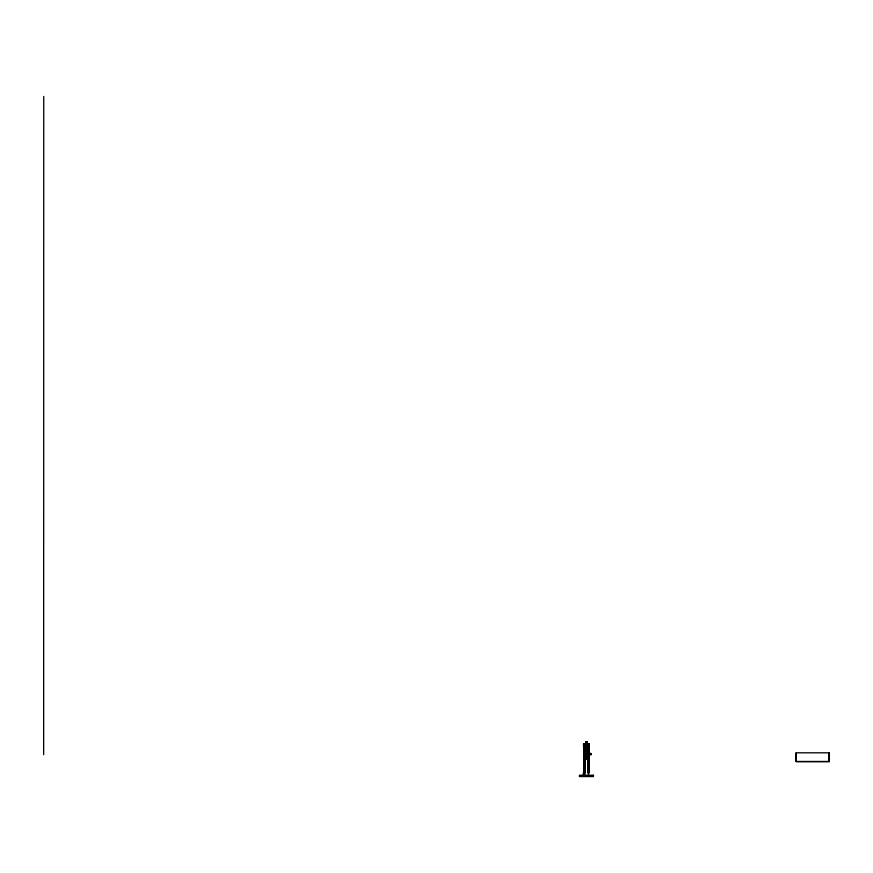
<?xml version="1.0" encoding="UTF-8"?>
<svg xmlns="http://www.w3.org/2000/svg" width="873" height="873" viewBox="0 0 873 873"><rect width="100%" height="100%" fill="white"/><g stroke="black" fill="none" stroke-linecap="round" stroke-linejoin="round"><path stroke-width="1.31" d="M585.903 744.123L585.958 741.635L586.045 754.698M829.35 761.518L829.35 752.81L796.1 752.81L796.1 761.605L829.35 761.605L829.35 752.81M585.783 752.177L585.859 746.611M586.438 752.264L583.786 752.177L585.783 750.431L585.859 746.644M585.903 744.189L585.958 741.723L586.918 741.723L586.962 744.189M584.386 745.597L584.441 745.4M586.831 754.479L586.569 756.182M585.958 743.381L583.524 743.818L583.524 746.862L585.958 746.862M586.918 754.785L591.272 753.999L586.918 753.999M588.478 745.4L588.609 745.651M43.737 96.445L43.65 754.698M586.918 743.381L589.351 743.818L589.351 746.862L586.918 746.862M583.797 744.08L584.975 744.08M587.889 744.08L589.068 744.08L589.089 772.638M585.958 748.598L586.132 750.344M585.783 750.344L587.092 750.431L587.092 752.177M583.873 753.912L591.272 753.912L591.272 754.785L584.648 754.61L586.263 754.698L586.307 756.182M585.958 753.999L584.648 753.912M586.831 754.217L586.154 754.108L586.721 754.588M585.783 754.97L587.092 754.872M586.918 755.505L583.873 755.505L587.769 755.592M585.958 756.182L586.918 756.182M585.434 772.638L583.35 772.638L583.35 775.246M587.442 772.638L589.526 772.638M586.918 751.304L591.272 753.912M587.016 746.644L587.092 750.344L587.016 746.611M586.962 744.123L586.918 741.635L586.918 759.139L585.958 759.139L585.958 741.635M829.263 752.81L829.263 761.518L796.187 761.518L796.187 752.81M589.002 752.264L589.002 755.505M588.828 746.797L588.828 772.638M588.478 772.638L588.478 775.246M588.14 746.797L588.14 772.638M587.878 746.797L587.878 752.231M587.878 754.959L587.878 772.638M587.616 743.381L587.616 746.862M587.092 753.912L587.092 755.658M586.831 741.635L586.831 759.139M586.525 741.723L586.525 750.344M586.35 741.723L586.35 750.344M586.132 754.872L586.132 756.182M585.783 753.912L585.783 755.658M585.259 743.381L585.259 746.862M584.997 746.797L584.997 772.638M584.735 746.786L584.735 775.246M584.386 772.638L584.386 775.246M584.048 746.786L584.048 772.54M583.786 746.797L583.786 772.638M593.444 775.246L579.432 775.246L579.432 776.555L593.444 776.555L593.444 775.246"/></g></svg>
